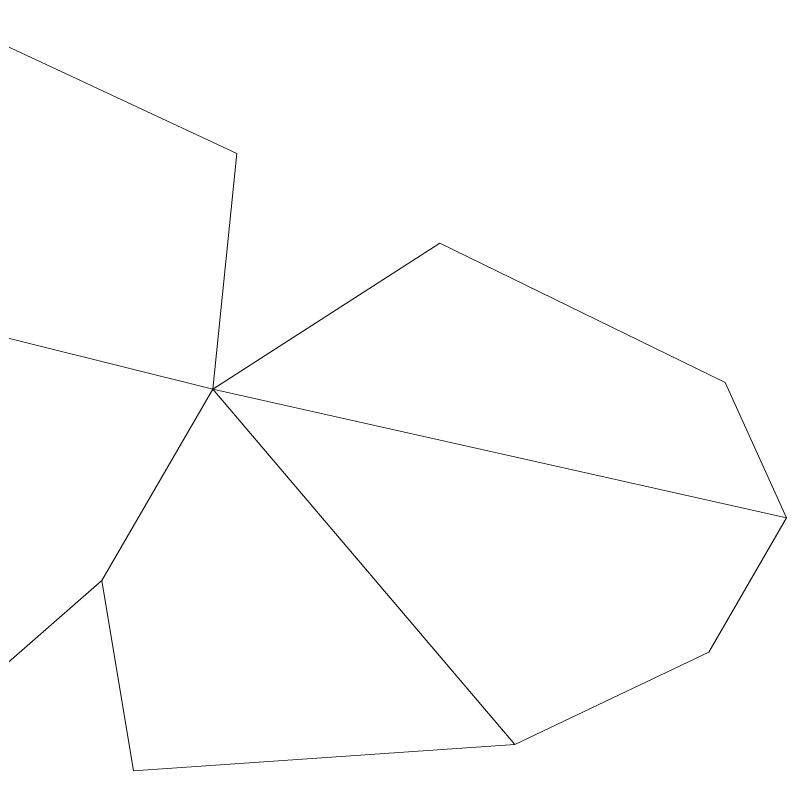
# Model space of a CAD drawing. Header units: millimetres. Extents: x 10088 to 21623, y -4423 to -852.
# Drawn here: x 11692.59 to 11697.67, y -3420.7 to -3415.65 of the extents above; entities that cross this region are included whole.
import ezdxf

# ---------------------------------------------------------------- set-up
doc = ezdxf.new("R2010")
doc.units = ezdxf.units.MM
doc.layers.add('bitki', color=85, linetype='Continuous', lineweight=5)

# ---------------------------------------------------------------- blocks, each defined once
blk = doc.blocks.new('A$C7136359F')
at = {"layer": 'bitki', "color": 86, "linetype": 'Continuous'}
for points in [[(-1534.663, -2157.883, 3215.218), (-1500.883, -2104.603, 3280.408), (-1516.993, -2100.313, 3280.408), (-1538.683, -2108.023, 3266.338)], [(-1534.663, -2157.883, 3215.218), (-1506.373, -2151.733, 3229.498), (-1495.273, -2119.513, 3266.338), (-1500.883, -2104.603, 3280.408)], [(-1534.663, -2157.883, 3215.218), (-1538.683, -2108.023, 3266.338), (-1569.613, -2134.963, 3229.498), (-1557.613, -2151.793, 3215.218)], [(-1566.463, -2210.773, 3138.958), (-1534.663, -2157.883, 3215.218), (-1557.613, -2151.793, 3215.218), (-1590.283, -2153.983, 3201.718)], [(-1566.463, -2210.773, 3138.958), (-1526.953, -2206.873, 3156.838), (-1514.953, -2173.933, 3201.718), (-1534.663, -2157.883, 3215.218)]]:
    blk.add_3dface(points, dxfattribs=at)

msp = doc.modelspace()

# ---------------------------------------------------------------- block references
at = {"layer": 'bitki', "extrusion": (0, 0, -1), "xscale": 0.06144000000418885, "yscale": 0.06144000000203959, "zscale": -0.06144000000000002, "rotation": 134.9999999942426}
msp.add_blockref('A$C7136359F', (-11854.3125, -3445.1936, 154.8137), dxfattribs=at)

doc.saveas('drawing.dxf')
